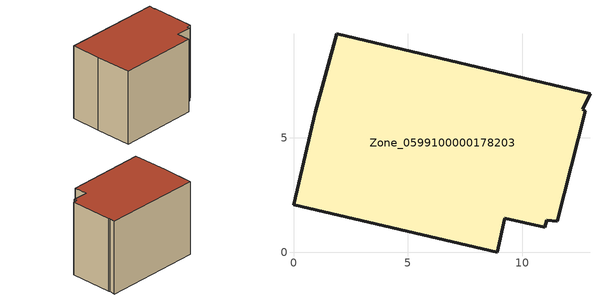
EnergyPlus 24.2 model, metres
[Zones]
Zone_0599100000178203
 floor ground (C_G): 1.89,9.55 12.97,6.92 12.65,6.24 12.77,6.16 11.54,1.35 11.07,1.4 11,1.08 9.25,1.48 8.91,0 0,2.07 0.95,6.11 z0
 wall outside (C_F): 0,2.07 8.91,0 9.25,1.48 11,1.08 11.07,1.4 11.54,1.35 12.77,6.16 12.65,6.24 12.97,6.92 1.89,9.55 0.95,6.11 0,2.07 z0:8.52
 roof outside (C_R): 11,1.08 11.07,1.4 11.54,1.35 12.77,6.16 12.65,6.24 12.97,6.92 1.89,9.55 0.95,6.11 0,2.07 8.91,0 9.25,1.48 z8.52
[BUILDING]
Pand.0599100000178203: North Axis=0; Terrain=City; Loads Convergence Tolerance Value=0.04; Temperature Convergence Tolerance Value=0.4; Solar Distribution=FullExterior; Maximum Number of Warmup Days=25; Minimum Number of Warmup Days=1
[Site:Location]
Rotterdam.The.Hague.AP_ZH_NLD Design_Conditions: Latitude=51.96; Longitude=4.45; Time Zone=1; Elevation=-4.5
[SITE:GROUNDTEMPERATURE:BUILDINGSURFACE]
18, 18, 18, 18, 18, 18, 18, 18, 18, 18, 18, 18
[MATERIAL] Thermal Absorptance=0.9; Solar Absorptance=0.7; Visible Absorptance=0.7
Name | Roughness | Thickness | Conductivity | Density | Specific Heat
G.D.1965 | MediumSmooth | 0.15 | 1 | 540 | 1210
F.D.1965 | Rough | 0.3 | 0.857143 | 1920 | 840
R.D.1965 | MediumRough | 0.2 | 0.08 | 1500 | 1000
[CONSTRUCTION]
C_G: G.D.1965
C_F: F.D.1965
C_R: R.D.1965
[ZONE]
Zone_0599100000178203: Type=1; Multiplier=1; Ceiling Height=Autocalculate; Volume=Autocalculate; Floor Area=autocalculate; Part of Total Floor Area=Yes
[ZONEINFILTRATION:DESIGNFLOWRATE]
Infil_Zone_0599100000178203: Zone or ZoneList or Space or SpaceList=Zone_0599100000178203; Schedule=AlwaysOn; Design Flow Rate Calculation Method=Flow/Area; Flow Rate per Floor Area=0.0042; Constant Term Coefficient=1; Temperature Term Coefficient=0; Velocity Term Coefficient=0; Velocity Squared Term Coefficient=0
[HVACTEMPLATE:ZONE:IDEALLOADSAIRSYSTEM]
Zone_0599100000178203: Maximum Heating Supply Air Temperature=50; Minimum Cooling Supply Air Temperature=13; Maximum Heating Supply Air Humidity Ratio=0.0156; Minimum Cooling Supply Air Humidity Ratio=0.0077; Heating Limit=NoLimit; Cooling Limit=NoLimit; Dehumidification Control Type=ConstantSensibleHeatRatio; Cooling Sensible Heat Ratio=0.7; Dehumidification Setpoint=60; Humidification Control Type=None; Humidification Setpoint=30; Outdoor Air Method=None; Outdoor Air Flow Rate per Person=0.00944; Outdoor Air Flow Rate per Zone Floor Area=0; Outdoor Air Flow Rate per Zone=0; Demand Controlled Ventilation Type=None; Outdoor Air Economizer Type=NoEconomizer; Heat Recovery Type=None; Sensible Heat Recovery Effectiveness=0.7; Latent Heat Recovery Effectiveness=0.65
[ZONECONTROL:THERMOSTAT]
ThermostatControl_Zone_0599100000178203: Zone or ZoneList=Zone_0599100000178203; Control Type Schedule=DualSetpointControlType; Control 1=Thermostat_Zone_0599100000178203; Temperature Difference Between Cutout And Setpoint=0
[THERMOSTATSETPOINT:DUALSETPOINT]
Thermostat_Zone_0599100000178203: Heating Setpoint Temperature Schedule=HeatingSetpoint_Zone_0599100000178203; Cooling Setpoint Temperature Schedule=CoolingSetpoint_Zone_0599100000178203
[SCHEDULE:COMPACT]
HeatingSetpoint_Zone_0599100000178203: Through: 12/31, For: AllDays, Until: 24:00, 21
CoolingSetpoint_Zone_0599100000178203: Through: 12/31, For: AllDays, Until: 24:00, 24
DualSetpointControlType: Through: 12/31, For: AllDays, Until: 24:00, 4
AlwaysOn: Through: 12/31, For: AllDays, Until: 24:00, 1
